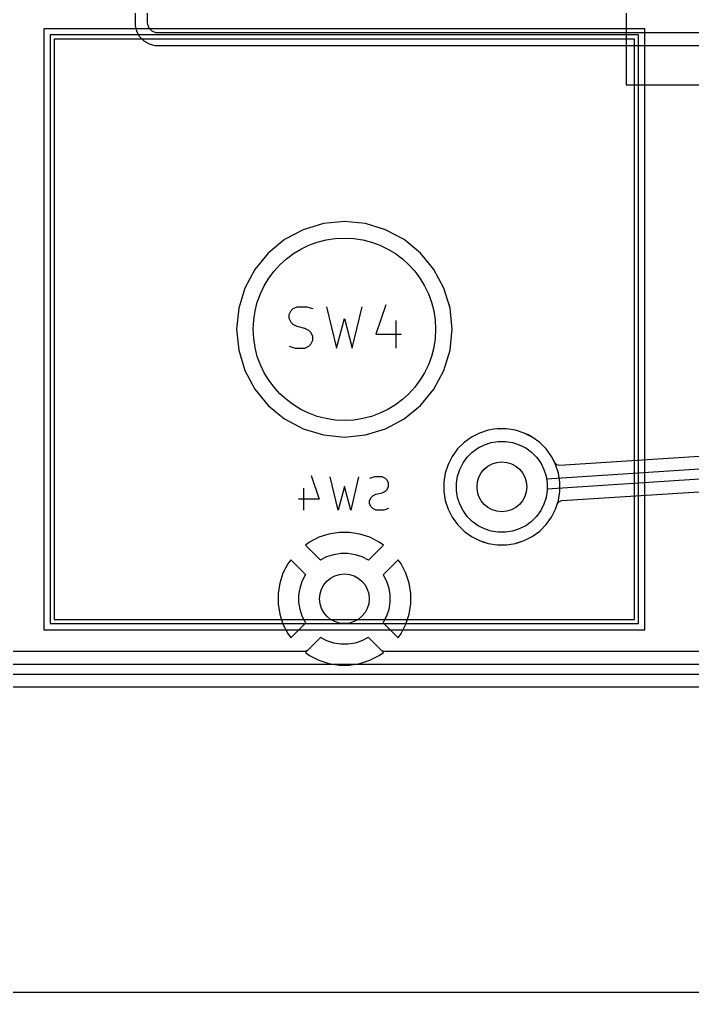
# Model space of a CAD drawing. Extents: x 0 to 96, y -64 to 1.6.
# Drawn here: x 24.16 to 40.4, y -64 to -40.53 of the extents above; entities that cross this region are included whole.
import ezdxf

# ---------------------------------------------------------------- set-up
doc = ezdxf.new("R2010")
doc.units = 0
for name, color, linetype in [('BLACK', 7, 'CONTINUOUS'), ('GRAY3', 9, 'CONTINUOUS'), ('LORANGE', 41, 'CONTINUOUS'), ('LYELLOW', 51, 'CONTINUOUS'), ('WHITE', 7, 'CONTINUOUS')]:
    doc.layers.add(name, color=color, linetype=linetype)

msp = doc.modelspace()

# ---------------------------------------------------------------- linework, layer by layer
at = {"layer": 'BLACK', "linetype": 'CONTINUOUS'}
for p, q in [((26.9495, -16.526661), (26.9495, -40.672475)), ((27.25, -40.6), (27.25, -16.5)), ((27.254804, -40.648773), (27.25, -40.6)), ((26.9495, -40.672475), (26.987016, -40.812485)), ((26.987016, -40.812485), (26.987017, -40.812488)), ((26.987017, -40.812488), (27.059488, -40.938011)), ((27.292133, -40.738893), (27.254804, -40.648773)), ((27.361107, -40.807867), (27.292133, -40.738893)), ((27.451227, -40.845196), (27.361107, -40.807867)), ((27.059488, -40.938011), (27.05949, -40.938013)), ((27.05949, -40.938013), (27.059491, -40.938015)), ((27.059491, -40.938015), (27.161985, -41.040509)), ((27.161985, -41.040509), (27.161986, -41.04051)), ((27.161986, -41.04051), (27.161988, -41.040511)), ((27.161988, -41.040511), (27.287511, -41.112982)), ((27.5, -40.85), (27.451227, -40.845196)), ((58.5, -40.85), (27.5, -40.85)), ((27.287511, -41.112982), (27.287512, -41.112982)), ((27.287512, -41.112982), (27.287515, -41.112984)), ((27.287515, -41.112984), (27.427525, -41.1505)), ((27.427525, -41.1505), (27.427528, -41.1505)), ((27.427528, -41.1505), (58.572472, -41.1505)), ((31.492766, -45.449957), (31.005018, -45.597914)), ((31.492766, -45.449957), (31.005018, -45.597914)), ((32, -45.4), (31.492766, -45.449957)), ((32, -45.4), (31.492766, -45.449957)), ((32.507233, -45.449957), (32, -45.4)), ((32.507233, -45.449957), (32, -45.4)), ((32.994981, -45.597914), (32.507233, -45.449957)), ((32.994981, -45.597914), (32.507233, -45.449957)), ((31.005018, -45.597914), (30.555522, -45.838175)), ((31.005018, -45.597914), (30.555522, -45.838175)), ((33.444477, -45.838175), (32.994981, -45.597914)), ((33.444477, -45.838175), (32.994981, -45.597914)), ((30.555515, -45.83818), (30.161521, -46.161521)), ((30.555515, -45.83818), (30.161521, -46.161521)), ((30.555522, -45.838175), (30.555515, -45.83818)), ((30.555522, -45.838175), (30.555515, -45.83818)), ((33.444484, -45.83818), (33.444477, -45.838175)), ((33.444484, -45.83818), (33.444477, -45.838175)), ((33.838478, -46.161521), (33.444484, -45.83818)), ((33.838478, -46.161521), (33.444484, -45.83818)), ((30.161521, -46.161521), (29.83818, -46.555515)), ((30.161521, -46.161521), (29.83818, -46.555515)), ((34.063487, -46.435697), (33.838478, -46.161521)), ((34.063487, -46.435697), (33.838478, -46.161521)), ((34.161821, -46.555517), (34.063487, -46.435697)), ((34.161821, -46.555517), (34.063487, -46.435697)), ((29.838175, -46.555522), (29.597914, -47.005018)), ((29.838175, -46.555522), (29.597914, -47.005018)), ((29.83818, -46.555515), (29.838175, -46.555522)), ((29.83818, -46.555515), (29.838175, -46.555522)), ((34.161822, -46.55552), (34.161821, -46.555517)), ((34.161822, -46.55552), (34.161821, -46.555517)), ((34.161824, -46.555522), (34.161822, -46.55552)), ((34.161824, -46.555522), (34.161822, -46.55552)), ((34.402085, -47.005018), (34.161824, -46.555522)), ((34.402085, -47.005018), (34.161824, -46.555522)), ((29.597914, -47.005018), (29.449957, -47.492766)), ((29.597914, -47.005018), (29.449957, -47.492766)), ((34.402085, -47.00502), (34.402085, -47.005018)), ((34.402085, -47.00502), (34.402085, -47.005018)), ((34.402087, -47.005023), (34.402085, -47.00502)), ((34.402087, -47.005023), (34.402085, -47.00502)), ((34.550042, -47.492765), (34.402087, -47.005023)), ((34.550042, -47.492765), (34.402087, -47.005023)), ((29.449957, -47.492766), (29.4, -48)), ((29.449957, -47.492766), (29.4, -48)), ((34.6, -48), (34.550042, -47.492765)), ((34.6, -48), (34.550042, -47.492765)), ((29.4, -48), (29.449957, -48.507233)), ((29.4, -48), (29.449957, -48.507233)), ((34.550042, -48.507235), (34.6, -48)), ((34.550042, -48.507235), (34.6, -48)), ((29.449957, -48.507233), (29.597914, -48.994981)), ((29.449957, -48.507233), (29.597914, -48.994981)), ((34.402087, -48.994977), (34.550042, -48.507235)), ((34.402087, -48.994977), (34.550042, -48.507235)), ((29.597914, -48.994981), (29.838175, -49.444477)), ((29.597914, -48.994981), (29.838175, -49.444477)), ((34.161821, -49.444483), (34.402087, -48.994977)), ((34.161821, -49.444483), (34.402087, -48.994977)), ((29.838175, -49.444477), (29.83818, -49.444484)), ((29.838175, -49.444477), (29.83818, -49.444484)), ((29.83818, -49.444484), (30.161521, -49.838478)), ((29.83818, -49.444484), (30.161521, -49.838478)), ((33.838478, -49.838478), (34.161821, -49.444483)), ((33.838478, -49.838478), (34.161821, -49.444483)), ((30.161521, -49.838478), (30.435697, -50.063487)), ((30.161521, -49.838478), (30.435697, -50.063487)), ((33.444483, -50.161821), (33.838478, -49.838478)), ((33.444483, -50.161821), (33.838478, -49.838478)), ((30.435697, -50.063487), (30.555517, -50.161821)), ((30.435697, -50.063487), (30.555517, -50.161821)), ((30.555517, -50.161821), (30.55552, -50.161822)), ((30.555517, -50.161821), (30.55552, -50.161822)), ((30.55552, -50.161822), (30.555522, -50.161824)), ((30.55552, -50.161822), (30.555522, -50.161824)), ((30.555522, -50.161824), (31.005018, -50.402085)), ((30.555522, -50.161824), (31.005018, -50.402085)), ((32.994977, -50.402087), (33.444483, -50.161821)), ((32.994977, -50.402087), (33.444483, -50.161821)), ((31.005018, -50.402085), (31.00502, -50.402085)), ((31.005018, -50.402085), (31.00502, -50.402085)), ((31.00502, -50.402085), (31.005023, -50.402087)), ((31.00502, -50.402085), (31.005023, -50.402087)), ((31.005023, -50.402087), (31.492765, -50.550042)), ((31.005023, -50.402087), (31.492765, -50.550042)), ((32.507235, -50.550042), (32.994977, -50.402087)), ((32.507235, -50.550042), (32.994977, -50.402087)), ((35.472047, -50.433985), (35.262396, -50.502103)), ((35.472047, -50.433985), (35.262396, -50.502103)), ((35.617827, -50.410896), (35.472047, -50.433985)), ((35.617201, -50.410995), (35.472047, -50.433985)), ((35.689778, -50.3995), (35.617201, -50.410995)), ((35.689778, -50.3995), (35.617827, -50.410896)), ((35.910222, -50.3995), (35.689778, -50.3995)), ((35.910222, -50.3995), (35.689778, -50.3995)), ((36.019086, -50.416742), (35.910222, -50.3995)), ((36.019086, -50.416742), (35.910222, -50.3995)), ((36.127952, -50.433985), (36.019086, -50.416742)), ((36.127952, -50.433985), (36.019086, -50.416742)), ((36.337603, -50.502103), (36.127952, -50.433985)), ((36.337603, -50.502103), (36.127952, -50.433985)), ((31.492765, -50.550042), (32, -50.6)), ((31.492765, -50.550042), (32, -50.6)), ((32, -50.6), (32.507235, -50.550042)), ((32, -50.6), (32.507235, -50.550042)), ((35.065974, -50.602187), (34.887641, -50.731752)), ((35.065974, -50.602187), (34.887641, -50.731752)), ((35.262393, -50.502104), (35.065974, -50.602187)), ((35.262393, -50.502104), (35.065974, -50.602187)), ((35.262396, -50.502103), (35.262393, -50.502104)), ((35.262396, -50.502103), (35.262393, -50.502104)), ((35.54321, -50.730393), (35.713695, -50.703391)), ((35.54321, -50.730393), (35.713695, -50.703391)), ((35.713695, -50.703391), (35.886305, -50.703391)), ((35.713695, -50.703391), (35.886305, -50.703391)), ((35.886305, -50.703391), (36.05679, -50.730393)), ((35.886305, -50.703391), (36.05679, -50.730393)), ((36.337606, -50.502104), (36.337603, -50.502103)), ((36.337606, -50.502104), (36.337603, -50.502103)), ((36.452781, -50.56079), (36.337606, -50.502104)), ((36.431687, -50.550042), (36.337606, -50.502104)), ((36.534022, -50.602185), (36.431687, -50.550042)), ((36.534022, -50.602185), (36.452781, -50.56079)), ((36.534024, -50.602186), (36.534022, -50.602185)), ((36.534024, -50.602186), (36.534022, -50.602185)), ((36.534025, -50.602187), (36.534024, -50.602186)), ((36.534025, -50.602187), (36.534024, -50.602186)), ((36.712358, -50.731752), (36.534025, -50.602187)), ((36.712358, -50.731752), (36.534025, -50.602187)), ((34.731752, -50.887641), (34.602187, -51.065974)), ((34.731752, -50.887641), (34.602187, -51.065974)), ((34.731756, -50.887636), (34.731752, -50.887641)), ((34.731756, -50.887636), (34.731752, -50.887641)), ((34.887636, -50.731756), (34.731756, -50.887636)), ((34.887636, -50.731756), (34.731756, -50.887636)), ((34.887641, -50.731752), (34.887636, -50.731756)), ((34.887641, -50.731752), (34.887636, -50.731756)), ((35.085607, -50.963553), (35.225252, -50.862096)), ((35.085607, -50.963553), (35.225252, -50.862096)), ((35.225252, -50.862096), (35.379048, -50.783733)), ((35.225252, -50.862096), (35.379048, -50.783733)), ((35.379048, -50.783733), (35.54321, -50.730393)), ((35.379048, -50.783733), (35.54321, -50.730393)), ((36.05679, -50.730393), (36.220952, -50.783733)), ((36.05679, -50.730393), (36.220952, -50.783733)), ((36.220952, -50.783733), (36.374748, -50.862096)), ((36.220952, -50.783733), (36.374748, -50.862096)), ((36.374748, -50.862096), (36.514393, -50.963553)), ((36.374748, -50.862096), (36.514393, -50.963553)), ((36.712363, -50.731756), (36.712358, -50.731752)), ((36.712363, -50.731756), (36.712358, -50.731752)), ((36.868243, -50.887636), (36.712363, -50.731756)), ((36.868243, -50.887636), (36.712363, -50.731756)), ((36.868247, -50.887641), (36.868243, -50.887636)), ((36.868247, -50.887641), (36.868243, -50.887636)), ((36.98126, -51.043192), (36.868247, -50.887641)), ((36.98126, -51.043192), (36.868247, -50.887641)), ((45.808905, -50.729482), (37.192971, -51.283972)), ((34.602187, -51.065974), (34.502104, -51.262393)), ((34.602187, -51.065974), (34.502104, -51.262393)), ((34.862096, -51.225252), (34.963553, -51.085607)), ((34.862096, -51.225252), (34.963553, -51.085607)), ((34.963553, -51.085607), (35.085607, -50.963553)), ((34.963553, -51.085607), (35.085607, -50.963553)), ((36.514393, -50.963553), (36.636447, -51.085607)), ((36.514393, -50.963553), (36.636447, -51.085607)), ((36.636447, -51.085607), (36.737904, -51.225252)), ((36.636447, -51.085607), (36.737904, -51.225252)), ((36.879436, -51.605272), (45.891972, -51.025258)), ((36.997815, -51.065978), (36.98126, -51.043192)), ((36.997815, -51.065978), (36.98126, -51.043192)), ((37.0745, -51.216479), (36.997815, -51.065978)), ((37.063237, -51.194375), (36.997815, -51.065978)), ((34.502103, -51.262396), (34.433985, -51.472047)), ((34.502103, -51.262396), (34.433985, -51.472047)), ((34.502104, -51.262393), (34.502103, -51.262396)), ((34.502104, -51.262393), (34.502103, -51.262396)), ((34.730393, -51.54321), (34.783733, -51.379048)), ((34.730393, -51.54321), (34.783733, -51.379048)), ((34.783733, -51.379048), (34.862096, -51.225252)), ((34.783733, -51.379048), (34.862096, -51.225252)), ((36.737904, -51.225252), (36.816267, -51.379048)), ((36.737904, -51.225252), (36.816267, -51.379048)), ((36.816267, -51.379048), (36.869607, -51.54321)), ((36.816267, -51.379048), (36.869607, -51.54321)), ((45.874315, -51.276911), (36.896609, -51.854684)), ((37.097895, -51.262393), (37.063237, -51.194375)), ((37.074522, -51.216523), (37.0745, -51.216479)), ((37.075754, -51.218877), (37.074522, -51.216523)), ((37.124805, -51.268634), (37.075754, -51.218877)), ((37.097895, -51.262394), (37.097895, -51.262393)), ((37.166015, -51.472049), (37.097895, -51.262394)), ((37.192971, -51.283972), (37.124805, -51.268634)), ((34.433985, -51.472047), (34.3995, -51.689778)), ((34.433985, -51.472047), (34.3995, -51.689778)), ((34.703391, -51.713695), (34.730393, -51.54321)), ((34.703391, -51.713695), (34.730393, -51.54321)), ((36.869607, -51.54321), (36.879436, -51.605272)), ((36.869607, -51.54321), (36.896609, -51.713695)), ((37.2005, -51.689778), (37.166015, -51.472049)), ((37.246479, -52.133288), (45.779124, -51.584159)), ((34.3995, -51.689778), (34.3995, -51.910221)), ((34.3995, -51.689778), (34.3995, -51.910221)), ((34.703391, -51.886305), (34.703391, -51.713695)), ((34.703391, -51.886305), (34.703391, -51.713695)), ((36.896609, -51.713695), (36.896609, -51.886305)), ((36.896609, -51.854684), (36.896609, -51.886305)), ((37.2005, -51.910222), (37.2005, -51.689778)), ((34.3995, -51.910221), (34.433985, -52.127952)), ((34.3995, -51.910221), (34.433985, -52.127952)), ((34.730393, -52.05679), (34.703391, -51.886305)), ((34.730393, -52.05679), (34.703391, -51.886305)), ((34.783733, -52.220952), (34.730393, -52.05679)), ((34.783733, -52.220952), (34.730393, -52.05679)), ((36.869607, -52.05679), (36.816267, -52.220952)), ((36.869607, -52.05679), (36.816267, -52.220952)), ((36.896609, -51.886305), (36.869607, -52.05679)), ((36.896609, -51.886305), (36.869607, -52.05679)), ((37.166015, -52.127951), (37.2005, -51.910222)), ((34.433985, -52.127952), (34.502103, -52.337603)), ((34.433985, -52.127952), (34.502103, -52.337603)), ((34.502103, -52.337603), (34.502104, -52.337606)), ((34.502103, -52.337603), (34.502104, -52.337606)), ((34.502104, -52.337606), (34.602187, -52.534025)), ((34.502104, -52.337606), (34.602187, -52.534025)), ((34.862096, -52.374748), (34.783733, -52.220952)), ((34.862096, -52.374748), (34.783733, -52.220952)), ((36.816267, -52.220952), (36.737904, -52.374748)), ((36.816267, -52.220952), (36.737904, -52.374748)), ((36.997815, -52.534022), (37.097895, -52.337606)), ((36.997815, -52.534022), (37.097895, -52.337606)), ((37.097895, -52.337606), (37.166015, -52.127951)), ((37.097895, -52.337606), (37.136524, -52.218711)), ((37.136524, -52.218711), (37.175959, -52.16104)), ((37.175959, -52.16104), (37.240317, -52.133841)), ((37.240317, -52.133841), (37.246479, -52.133288)), ((34.602187, -52.534025), (34.731752, -52.712358)), ((34.602187, -52.534025), (34.731752, -52.712358)), ((34.963553, -52.514393), (34.862096, -52.374748)), ((34.963553, -52.514393), (34.862096, -52.374748)), ((35.085607, -52.636447), (34.963553, -52.514393)), ((35.085607, -52.636447), (34.963553, -52.514393)), ((36.636447, -52.514393), (36.514393, -52.636447)), ((36.636447, -52.514393), (36.514393, -52.636447)), ((36.737904, -52.374748), (36.636447, -52.514393)), ((36.737904, -52.374748), (36.636447, -52.514393)), ((36.868242, -52.712365), (36.997815, -52.534022)), ((36.868242, -52.712365), (36.997815, -52.534022)), ((34.731752, -52.712358), (34.731756, -52.712363)), ((34.731752, -52.712358), (34.731756, -52.712363)), ((34.731756, -52.712363), (34.887636, -52.868243)), ((34.731756, -52.712363), (34.887636, -52.868243)), ((35.225252, -52.737904), (35.085607, -52.636447)), ((35.225252, -52.737904), (35.085607, -52.636447)), ((35.379048, -52.816267), (35.225252, -52.737904)), ((35.379048, -52.816267), (35.225252, -52.737904)), ((36.374748, -52.737904), (36.220952, -52.816267)), ((36.374748, -52.737904), (36.220952, -52.816267)), ((36.514393, -52.636447), (36.374748, -52.737904)), ((36.514393, -52.636447), (36.374748, -52.737904)), ((36.712365, -52.868242), (36.868242, -52.712365)), ((36.712365, -52.868242), (36.868242, -52.712365)), ((31.385815, -53.017219), (31.161413, -53.131559)), ((31.385815, -53.017219), (31.161413, -53.131559)), ((31.62533, -52.939397), (31.385815, -53.017219)), ((31.62533, -52.939397), (31.385815, -53.017219)), ((31.874072, -52.9), (31.62533, -52.939397)), ((31.874072, -52.9), (31.62533, -52.939397)), ((32.125928, -52.9), (31.874072, -52.9)), ((32.125928, -52.9), (31.874072, -52.9)), ((32.374669, -52.939397), (32.125928, -52.9)), ((32.374669, -52.939397), (32.125928, -52.9)), ((32.614184, -53.017219), (32.374669, -52.939397)), ((32.614184, -53.017219), (32.374669, -52.939397)), ((32.838583, -53.131557), (32.614184, -53.017219)), ((32.838583, -53.131557), (32.614184, -53.017219)), ((34.887636, -52.868243), (34.887641, -52.868247)), ((34.887636, -52.868243), (34.887641, -52.868247)), ((34.887641, -52.868247), (34.931346, -52.9)), ((34.887641, -52.868247), (34.931346, -52.9)), ((34.931346, -52.9), (35.065978, -52.997815)), ((34.931346, -52.9), (35.065978, -52.997815)), ((35.065978, -52.997815), (35.194375, -53.063237)), ((35.065978, -52.997815), (35.194375, -53.063237)), ((35.54321, -52.869607), (35.379048, -52.816267)), ((35.54321, -52.869607), (35.379048, -52.816267)), ((35.713695, -52.896609), (35.54321, -52.869607)), ((35.713695, -52.896609), (35.54321, -52.869607)), ((35.886305, -52.896609), (35.713695, -52.896609)), ((35.886305, -52.896609), (35.713695, -52.896609)), ((36.05679, -52.869607), (35.886305, -52.896609)), ((36.05679, -52.869607), (35.886305, -52.896609)), ((36.220952, -52.816267), (36.05679, -52.869607)), ((36.220952, -52.816267), (36.05679, -52.869607)), ((36.337606, -53.097895), (36.534022, -52.997815)), ((36.337606, -53.097895), (36.534022, -52.997815)), ((36.534022, -52.997815), (36.712365, -52.868242)), ((36.534022, -52.997815), (36.712365, -52.868242)), ((31.059301, -53.205747), (31.0593, -53.205748)), ((31.059301, -53.205747), (31.0593, -53.205748)), ((31.0593, -53.205748), (31.419689, -53.566137)), ((31.0593, -53.205748), (31.419689, -53.566137)), ((31.161413, -53.131559), (31.059301, -53.205747)), ((31.161413, -53.131559), (31.059301, -53.205747)), ((32.580309, -53.566136), (32.940698, -53.205748)), ((32.580309, -53.566136), (32.940698, -53.205748)), ((32.940698, -53.205748), (32.838583, -53.131557)), ((32.940698, -53.205748), (32.838583, -53.131557)), ((35.194375, -53.063237), (35.262393, -53.097895)), ((35.194375, -53.063237), (35.262393, -53.097895)), ((35.262393, -53.097895), (35.262396, -53.097896)), ((35.262393, -53.097895), (35.262396, -53.097896)), ((35.262396, -53.097896), (35.353402, -53.127465)), ((35.262396, -53.097896), (35.365997, -53.131557)), ((35.353402, -53.127465), (35.472049, -53.166015)), ((35.365997, -53.131557), (35.472049, -53.166015)), ((35.472049, -53.166015), (35.689778, -53.2005)), ((35.472049, -53.166015), (35.689778, -53.2005)), ((35.689778, -53.2005), (35.689779, -53.2005)), ((35.689778, -53.2005), (35.689779, -53.2005)), ((35.689779, -53.2005), (35.910221, -53.2005)), ((35.689779, -53.2005), (35.910221, -53.2005)), ((35.910221, -53.2005), (35.910222, -53.2005)), ((35.910221, -53.2005), (35.910222, -53.2005)), ((35.910222, -53.2005), (36.127951, -53.166015)), ((35.910222, -53.2005), (36.127951, -53.166015)), ((36.127951, -53.166015), (36.337606, -53.097895)), ((36.127951, -53.166015), (36.188783, -53.146249)), ((36.188783, -53.146249), (36.223171, -53.135077)), ((36.223171, -53.135077), (36.337603, -53.097896)), ((36.337603, -53.097896), (36.337606, -53.097895)), ((31.425252, -53.562096), (31.579048, -53.483733)), ((31.425252, -53.562096), (31.579048, -53.483733)), ((31.579048, -53.483733), (31.74321, -53.430393)), ((31.579048, -53.483733), (31.74321, -53.430393)), ((31.74321, -53.430393), (31.913695, -53.403391)), ((31.74321, -53.430393), (31.913695, -53.403391)), ((31.913695, -53.403391), (32.086305, -53.403391)), ((31.913695, -53.403391), (32.086305, -53.403391)), ((32.086305, -53.403391), (32.25679, -53.430393)), ((32.086305, -53.403391), (32.25679, -53.430393)), ((32.25679, -53.430393), (32.420952, -53.483733)), ((32.25679, -53.430393), (32.420952, -53.483733)), ((32.420952, -53.483733), (32.574748, -53.562096)), ((32.420952, -53.483733), (32.574748, -53.562096)), ((30.631559, -53.661413), (30.517219, -53.885815)), ((30.631559, -53.661413), (30.517219, -53.885815)), ((30.705747, -53.559301), (30.631559, -53.661413)), ((30.705747, -53.559301), (30.631559, -53.661413)), ((30.705748, -53.5593), (30.705747, -53.559301)), ((30.705748, -53.5593), (30.705747, -53.559301)), ((31.066137, -53.919689), (30.705748, -53.5593)), ((31.066137, -53.919689), (30.705748, -53.5593)), ((31.419689, -53.566137), (31.425252, -53.562096)), ((31.419689, -53.566137), (31.425252, -53.562096)), ((32.574748, -53.562096), (32.580309, -53.566136)), ((32.574748, -53.562096), (32.580309, -53.566136)), ((33.29425, -53.5593), (32.933861, -53.919688)), ((33.29425, -53.5593), (32.933861, -53.919688)), ((33.29425, -53.559301), (33.29425, -53.5593)), ((33.29425, -53.559301), (33.29425, -53.5593)), ((33.368442, -53.661416), (33.29425, -53.559301)), ((33.368442, -53.661416), (33.29425, -53.559301)), ((33.48278, -53.885815), (33.368442, -53.661416)), ((33.48278, -53.885815), (33.368442, -53.661416)), ((30.517219, -53.885815), (30.439397, -54.12533)), ((30.517219, -53.885815), (30.439397, -54.12533)), ((30.983733, -54.079048), (31.062096, -53.925252)), ((30.983733, -54.079048), (31.062096, -53.925252)), ((31.062096, -53.925252), (31.066137, -53.919689)), ((31.062096, -53.925252), (31.066137, -53.919689)), ((32.933861, -53.919688), (32.937904, -53.925252)), ((32.933861, -53.919688), (32.937904, -53.925252)), ((32.937904, -53.925252), (33.016267, -54.079048)), ((32.937904, -53.925252), (33.016267, -54.079048)), ((33.560602, -54.12533), (33.48278, -53.885815)), ((33.560602, -54.12533), (33.48278, -53.885815)), ((30.439397, -54.12533), (30.4, -54.374071)), ((30.439397, -54.12533), (30.4, -54.374071)), ((30.930393, -54.24321), (30.983733, -54.079048)), ((30.930393, -54.24321), (30.983733, -54.079048)), ((33.016267, -54.079048), (33.069607, -54.24321)), ((33.016267, -54.079048), (33.069607, -54.24321)), ((33.6, -54.374071), (33.560602, -54.12533)), ((33.6, -54.374071), (33.560602, -54.12533)), ((30.4, -54.374071), (30.4, -54.625928)), ((30.4, -54.374071), (30.4, -54.625928)), ((30.903391, -54.413695), (30.930393, -54.24321)), ((30.903391, -54.413695), (30.930393, -54.24321)), ((30.903391, -54.586305), (30.903391, -54.413695)), ((30.903391, -54.586305), (30.903391, -54.413695)), ((33.069607, -54.24321), (33.096609, -54.413695)), ((33.069607, -54.24321), (33.096609, -54.413695)), ((33.096609, -54.413695), (33.096609, -54.586305)), ((33.096609, -54.413695), (33.096609, -54.586305)), ((33.6, -54.625928), (33.6, -54.374071)), ((33.6, -54.625928), (33.6, -54.374071)), ((30.4, -54.625928), (30.439397, -54.874669)), ((30.4, -54.625928), (30.439397, -54.874669)), ((30.930393, -54.75679), (30.903391, -54.586305)), ((30.930393, -54.75679), (30.903391, -54.586305)), ((33.096609, -54.586305), (33.069607, -54.75679)), ((33.096609, -54.586305), (33.069607, -54.75679)), ((33.560602, -54.874669), (33.6, -54.625928)), ((33.560602, -54.874669), (33.6, -54.625928)), ((30.439397, -54.874669), (30.517219, -55.114184)), ((30.439397, -54.874669), (30.517219, -55.114184)), ((30.983733, -54.920952), (30.930393, -54.75679)), ((30.983733, -54.920952), (30.930393, -54.75679)), ((31.062096, -55.074748), (30.983733, -54.920952)), ((31.062096, -55.074748), (30.983733, -54.920952)), ((33.016267, -54.920952), (32.937904, -55.074748)), ((33.016267, -54.920952), (32.937904, -55.074748)), ((33.069607, -54.75679), (33.016267, -54.920952)), ((33.069607, -54.75679), (33.016267, -54.920952)), ((33.48278, -55.114184), (33.560602, -54.874669)), ((33.48278, -55.114184), (33.560602, -54.874669)), ((30.517219, -55.114184), (30.631557, -55.338583)), ((30.517219, -55.114184), (30.631557, -55.338583)), ((30.705748, -55.440698), (31.066136, -55.080309)), ((30.705748, -55.440698), (31.066136, -55.080309)), ((31.066136, -55.080309), (31.062096, -55.074748)), ((31.066136, -55.080309), (31.062096, -55.074748)), ((32.937904, -55.074748), (32.933862, -55.08031)), ((32.937904, -55.074748), (32.933862, -55.08031)), ((32.933862, -55.08031), (33.29425, -55.440698)), ((32.933862, -55.08031), (33.29425, -55.440698)), ((33.368446, -55.338575), (33.48278, -55.114184)), ((33.368446, -55.338575), (33.48278, -55.114184)), ((30.631557, -55.338583), (30.705748, -55.440697)), ((30.631557, -55.338583), (30.705748, -55.440697)), ((33.29425, -55.440697), (33.368442, -55.338581)), ((33.29425, -55.440697), (33.368442, -55.338581)), ((33.368442, -55.338581), (33.368446, -55.338575)), ((33.368442, -55.338581), (33.368446, -55.338575)), ((30.705748, -55.440697), (30.705748, -55.440698)), ((30.705748, -55.440697), (30.705748, -55.440698)), ((31.419688, -55.433862), (31.0593, -55.79425)), ((31.419689, -55.433862), (31.115372, -55.738181)), ((31.425252, -55.437904), (31.419688, -55.433862)), ((31.425252, -55.437904), (31.419689, -55.433862)), ((31.579048, -55.516267), (31.425252, -55.437904)), ((31.579048, -55.516267), (31.425252, -55.437904)), ((31.74321, -55.569607), (31.579048, -55.516267)), ((31.74321, -55.569607), (31.579048, -55.516267)), ((31.913695, -55.596609), (31.74321, -55.569607)), ((31.913695, -55.596609), (31.74321, -55.569607)), ((32.086305, -55.596609), (31.913695, -55.596609)), ((32.086305, -55.596609), (31.913695, -55.596609)), ((32.25679, -55.569607), (32.086305, -55.596609)), ((32.25679, -55.569607), (32.086305, -55.596609)), ((32.420952, -55.516267), (32.25679, -55.569607)), ((32.420952, -55.516267), (32.25679, -55.569607)), ((32.574748, -55.437904), (32.420952, -55.516267)), ((32.574748, -55.437904), (32.420952, -55.516267)), ((32.58031, -55.433862), (32.574748, -55.437904)), ((32.58031, -55.433863), (32.574748, -55.437904)), ((32.940698, -55.79425), (32.58031, -55.433862)), ((32.884628, -55.738181), (32.58031, -55.433863)), ((33.29425, -55.440698), (33.29425, -55.440697)), ((33.29425, -55.440698), (33.29425, -55.440697)), ((31.027691, -55.7745), (23.279817, -55.7745)), ((31.054049, -55.771666), (31.027691, -55.7745)), ((31.115372, -55.738181), (31.054049, -55.771666)), ((31.0593, -55.79425), (31.161416, -55.868442)), ((32.838581, -55.868442), (32.940697, -55.79425)), ((32.90527, -55.754815), (32.884628, -55.738181)), ((32.972309, -55.7745), (32.90527, -55.754815)), ((32.940697, -55.79425), (32.940698, -55.79425)), ((47.027691, -55.7745), (32.972309, -55.7745)), ((23.063653, -56.075), (54.175, -56.075)), ((31.161416, -55.868442), (31.385815, -55.98278)), ((31.385815, -55.98278), (31.62533, -56.060602)), ((31.62533, -56.060602), (31.874072, -56.1)), ((31.874072, -56.1), (32.125928, -56.1)), ((32.125928, -56.1), (32.374669, -56.060602)), ((32.374669, -56.060602), (32.614184, -55.98278)), ((32.614184, -55.98278), (32.838575, -55.868446)), ((32.838575, -55.868446), (32.838581, -55.868442)), ((54.3, -56.325), (23, -56.325)), ((23.028935, -56.6255), (54.356016, -56.6255)), ((94.998473, -64), (1.001527, -64)), ((94.998473, -64), (1.001527, -64))]:
    msp.add_line(p, q, dxfattribs=at)
at = {"layer": 'BLACK'}
for centre, radius in [((32, -48), 2.2), ((32, -48), 2.2), ((35.8, -51.8), 0.6), ((35.8, -51.8), 0.6), ((32, -54.5), 0.6), ((32, -54.5), 0.6)]:
    msp.add_circle(centre, radius, dxfattribs=at)
at = {"layer": 'GRAY3', "linetype": 'CONTINUOUS'}
for p, q in [((25, -41), (25, -55)), ((39, -41), (25, -41)), ((39, -55), (39, -41)), ((33, -47.4072), (32.761905, -48.121485)), ((30.666667, -47.645295), (30.714286, -47.550057)), ((30.666667, -47.740533), (30.666667, -47.645295)), ((30.714286, -47.550057), (30.761905, -47.502438)), ((30.761905, -47.502438), (30.857143, -47.454819)), ((30.857143, -47.454819), (31.095238, -47.454819)), ((31.095238, -47.454819), (31.238095, -47.502438)), ((31.571429, -47.454819), (31.809524, -48.454819)), ((32.190476, -48.454819), (32.428572, -47.454819)), ((30.714286, -47.835771), (30.666667, -47.740533)), ((30.761905, -47.88339), (30.714286, -47.835771)), ((30.857143, -47.931009), (30.761905, -47.88339)), ((31.809524, -48.454819), (32, -47.740533)), ((32, -47.740533), (32.190476, -48.454819)), ((33.238095, -47.788152), (33.238095, -48.454819)), ((31.047619, -47.978628), (30.857143, -47.931009)), ((31.142857, -48.026247), (31.047619, -47.978628)), ((31.190476, -48.073866), (31.142857, -48.026247)), ((31.238095, -48.169104), (31.190476, -48.073866)), ((31.190476, -48.35958), (31.238095, -48.264342)), ((31.238095, -48.264342), (31.238095, -48.169104)), ((32.761905, -48.121485), (33.380952, -48.121485)), ((30.666667, -48.4072), (30.809524, -48.454819)), ((30.809524, -48.454819), (31.047619, -48.454819)), ((31.047619, -48.454819), (31.142857, -48.4072)), ((31.142857, -48.4072), (31.190476, -48.35958)), ((25, -55), (39, -55))]:
    msp.add_line(p, q, dxfattribs=at)
at = {"layer": 'LORANGE', "linetype": 'CONTINUOUS'}
for p, q in [((38.8, -0.2), (38.8, -42.1)), ((38.8, -42.1), (57.2, -42.1)), ((31.199999, -51.5242), (31.390476, -52.095628)), ((31.847619, -52.362295), (31.657143, -51.562295)), ((32.342857, -51.562295), (32.152381, -52.362295)), ((32.723809, -51.562295), (32.609524, -51.60039)), ((32.914286, -51.562295), (32.723809, -51.562295)), ((32.990476, -51.60039), (32.914286, -51.562295)), ((33.028571, -51.638485), (32.990476, -51.60039)), ((33.066667, -51.714676), (33.028571, -51.638485)), ((31.009523, -51.828961), (31.009523, -52.362295)), ((32, -51.790866), (31.847619, -52.362295)), ((32.152381, -52.362295), (32, -51.790866)), ((32.990476, -51.905152), (33.028571, -51.867057)), ((33.028571, -51.867057), (33.066667, -51.790866)), ((33.066667, -51.790866), (33.066667, -51.714676)), ((31.390476, -52.095628), (30.895237, -52.095628)), ((32.609524, -52.133723), (32.647619, -52.057533)), ((32.647619, -52.057533), (32.685714, -52.019438)), ((32.685714, -52.019438), (32.761905, -51.981342)), ((32.761905, -51.981342), (32.914286, -51.943247)), ((32.914286, -51.943247), (32.990476, -51.905152)), ((32.609524, -52.209914), (32.609524, -52.133723)), ((32.647619, -52.286104), (32.609524, -52.209914)), ((32.685714, -52.3242), (32.647619, -52.286104)), ((32.761905, -52.362295), (32.685714, -52.3242)), ((33.066667, -52.3242), (32.952381, -52.362295)), ((32.952381, -52.362295), (32.761905, -52.362295))]:
    msp.add_line(p, q, dxfattribs=at)
at = {"layer": 'LYELLOW', "linetype": 'CONTINUOUS'}
for p, q in [((24.9, -40.9), (24.9, -55.1)), ((39.1, -40.9), (24.9, -40.9)), ((39.1, -55.1), (39.1, -40.9)), ((24.9, -55.1), (39.1, -55.1))]:
    msp.add_line(p, q, dxfattribs=at)
at = {"layer": 'WHITE', "linetype": 'CONTINUOUS'}
for p, q in [((24.75, -40.75), (24.75, -55.25)), ((39.25, -40.75), (24.75, -40.75)), ((39.25, -55.25), (39.25, -40.75)), ((24.75, -55.25), (39.25, -55.25)), ((95, -64), (1, -64))]:
    msp.add_line(p, q, dxfattribs=at)
at = {"layer": 'WHITE'}
for centre, radius in [((32, -48), 2.199999), ((35.8, -51.8), 0.6), ((32, -54.5), 0.6)]:
    msp.add_circle(centre, radius, dxfattribs=at)

doc.saveas('drawing.dxf')
